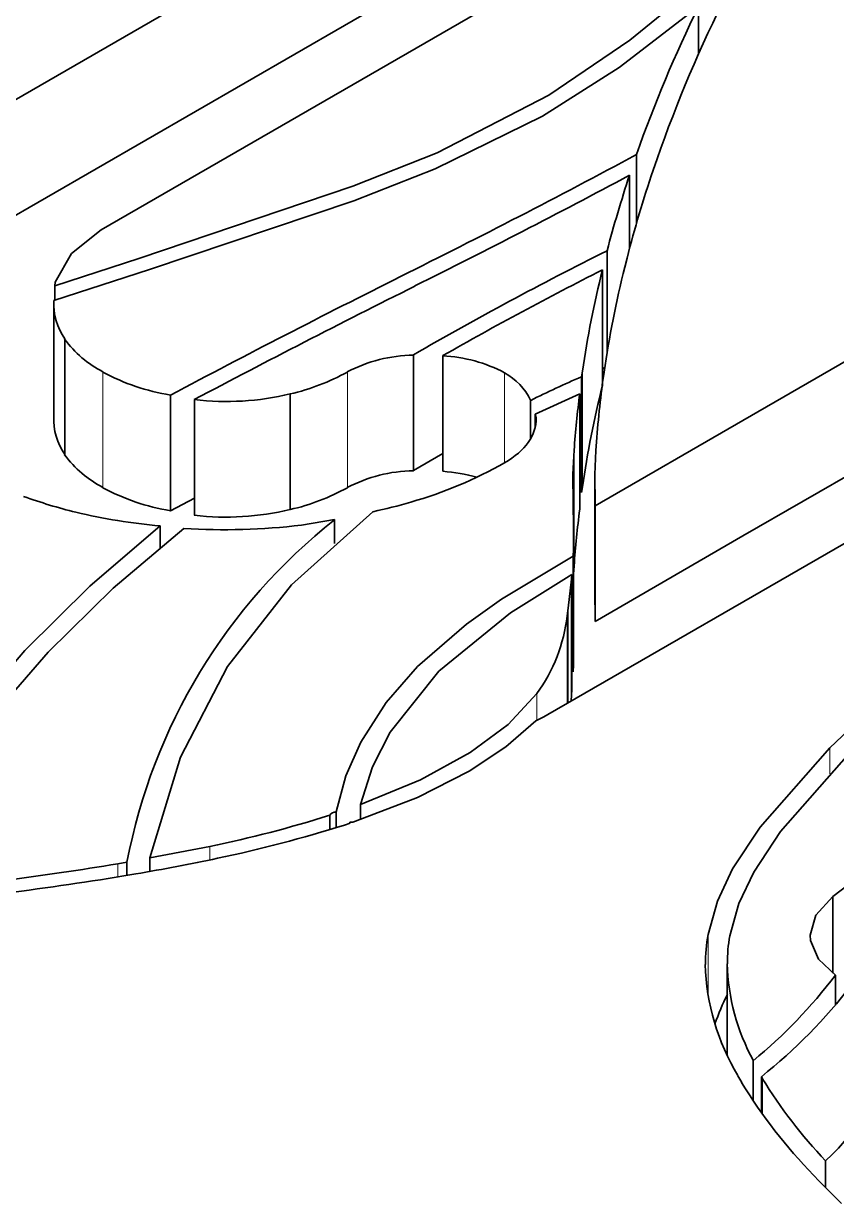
# Model space of a CAD drawing. Extents: x 428 to 891, y 189 to 670.
# Drawn here: x 772.778 to 775.648, y 647.804 to 651.969 of the extents above; entities that cross this region are included whole.
import ezdxf

# ---------------------------------------------------------------- set-up
doc = ezdxf.new("R2010")
doc.units = 0

msp = doc.modelspace()

# ---------------------------------------------------------------- linework, layer by layer
at = {"color": 7, "lineweight": 35, "ltscale": 0.0615}
for p, q in [((774.6331, 652.7879), (772.5027, 651.5579)), ((774.6331, 652.3796), (772.5027, 651.1497))]:
    msp.add_line(p, q, dxfattribs=at)
at = {"color": 7, "lineweight": 35, "ltscale": 0.061499}
msp.add_line((773.0522, 651.2407), (775.1826, 652.4707), dxfattribs=at)
at = {"color": 7, "lineweight": 35, "ltscale": 0.004187}
msp.add_line((775.1614, 652.0297), (775.1614, 651.8622), dxfattribs=at)
at = {"color": 7, "lineweight": 35, "ltscale": 0.006104}
msp.add_line((774.9419, 651.5068), (774.9419, 651.2627), dxfattribs=at)
at = {"color": 7, "lineweight": 35, "ltscale": 0.001079}
msp.add_line((775.0009, 651.451), (775.015, 651.4918), dxfattribs=at)
at = {"color": 7, "lineweight": 35, "ltscale": 0.006468}
msp.add_line((774.9174, 651.4335), (774.9174, 651.1748), dxfattribs=at)
at = {"color": 7, "lineweight": 35, "ltscale": 0.032577}
msp.add_line((776.4463, 651.2197), (775.3178, 650.5682), dxfattribs=at)
at = {"color": 7, "lineweight": 35, "ltscale": 0.00899}
msp.add_line((774.8383, 651.1672), (774.8383, 650.8076), dxfattribs=at)
at = {"color": 7, "lineweight": 35, "ltscale": 0.007783}
msp.add_line((773.1845, 651.1399), (772.8885, 651.0435), dxfattribs=at)
at = {"color": 7, "lineweight": 35, "ltscale": 0.00082306}
msp.add_line((774.9006, 651.1093), (774.9086, 651.1412), dxfattribs=at)
at = {"color": 7, "lineweight": 35, "ltscale": 0.008888}
msp.add_line((772.8842, 650.9909), (773.2222, 651.1011), dxfattribs=at)
at = {"color": 7, "lineweight": 35, "ltscale": 0.010205}
for p, q in [((774.8215, 651.0995), (774.8215, 650.6913)), ((774.7417, 650.6624), (774.7417, 650.2542)), ((774.7944, 650.364), (774.7944, 649.9558))]:
    msp.add_line(p, q, dxfattribs=at)
at = {"color": 7, "lineweight": 35, "ltscale": 0.000318441}
msp.add_line((772.8885, 651.0435), (772.8895, 651.0562), dxfattribs=at)
at = {"color": 7, "lineweight": 35, "ltscale": 0.00128}
msp.add_line((772.8885, 651.0435), (772.8885, 650.9923), dxfattribs=at)
at = {"color": 7, "lineweight": 35, "ltscale": 0.010207}
for p, q in [((772.8842, 650.9868), (772.8842, 650.5785)), ((772.9232, 650.8555), (772.9232, 650.4473)), ((774.1542, 650.7992), (774.1542, 650.3909)), ((774.2586, 650.7967), (774.2586, 650.3884)), ((774.7481, 650.722), (774.7481, 650.3137)), ((773.2966, 650.657), (773.2966, 650.2488)), ((773.7193, 650.6613), (773.7193, 650.2531)), ((773.3807, 650.6415), (773.3807, 650.2333)), ((774.7956, 650.2718), (774.7956, 649.8635)), ((774.7957, 650.2667), (774.7957, 649.8585)), ((774.72, 650.1828), (774.72, 649.7745)), ((774.7183, 650.0889), (774.7183, 649.6806)), ((774.7131, 650.007), (774.7131, 649.5988)), ((774.7143, 650.0241), (774.7143, 649.6158))]:
    msp.add_line(p, q, dxfattribs=at)
at = {"color": 7, "lineweight": 35, "ltscale": 0.032576}
msp.add_line((776.4463, 650.8115), (775.3178, 650.16), dxfattribs=at)
at = {"color": 7, "lineweight": 13, "ltscale": 0.010207}
for p, q in [((773.0578, 650.739), (773.0578, 650.3307)), ((773.9212, 650.739), (773.9212, 650.3307)), ((774.7219, 650.4633), (774.7219, 650.055)), ((774.7191, 650.1117), (774.7191, 649.7034))]:
    msp.add_line(p, q, dxfattribs=at)
at = {"color": 7, "lineweight": 13, "ltscale": 0.007928}
msp.add_line((774.4762, 650.7357), (774.4762, 650.4186), dxfattribs=at)
at = {"color": 7, "lineweight": 35, "ltscale": 0.000496762}
msp.add_line((774.751, 650.7416), (774.7481, 650.722), dxfattribs=at)
at = {"color": 7, "lineweight": 13, "ltscale": 0.010205}
msp.add_line((774.751, 650.7416), (774.751, 650.3334), dxfattribs=at)
at = {"color": 7, "lineweight": 35, "ltscale": 0.000254534}
msp.add_line((774.8306, 650.755), (774.8215, 650.7504), dxfattribs=at)
at = {"color": 7, "lineweight": 35, "ltscale": 0.0007201}
msp.add_line((774.8234, 650.7095), (774.8275, 650.738), dxfattribs=at)
at = {"color": 7, "lineweight": 35, "ltscale": 0.004335}
msp.add_line((774.5842, 650.5897), (774.7417, 650.6624), dxfattribs=at)
at = {"color": 7, "lineweight": 35, "ltscale": 0.003406}
msp.add_line((774.5682, 650.6391), (774.5682, 650.5029), dxfattribs=at)
at = {"color": 7, "lineweight": 35, "ltscale": 0.000330539}
msp.add_line((774.5883, 650.5771), (774.5842, 650.5897), dxfattribs=at)
at = {"color": 7, "lineweight": 35, "ltscale": 0.001178}
msp.add_line((774.5842, 650.5897), (774.5842, 650.5426), dxfattribs=at)
at = {"color": 7, "lineweight": 35, "ltscale": 0.015073}
msp.add_line((775.3178, 650.5682), (774.7957, 650.2667), dxfattribs=at)
at = {"color": 7, "lineweight": 35, "ltscale": 0.003008}
msp.add_line((774.2586, 650.4508), (774.1542, 650.3909), dxfattribs=at)
at = {"color": 7, "lineweight": 35, "ltscale": 0.002141}
msp.add_line((774.7219, 650.4633), (774.7175, 650.3777), dxfattribs=at)
at = {"color": 7, "lineweight": 35, "ltscale": 0.002112}
msp.add_line((774.7945, 650.3772), (774.7989, 650.4615), dxfattribs=at)
at = {"color": 7, "lineweight": 35, "ltscale": 0.00014801}
msp.add_line((774.7174, 650.3706), (774.7174, 650.3647), dxfattribs=at)
at = {"color": 7, "lineweight": 35, "ltscale": 0.001999}
msp.add_line((774.7174, 650.3647), (774.7186, 650.2847), dxfattribs=at)
at = {"color": 7, "lineweight": 35, "ltscale": 0.000187683}
msp.add_line((774.7175, 650.3777), (774.7175, 650.3702), dxfattribs=at)
at = {"color": 7, "lineweight": 35, "ltscale": 0.00072937}
msp.add_line((774.7175, 650.3722), (774.7175, 650.343), dxfattribs=at)
at = {"color": 7, "lineweight": 35, "ltscale": 0.000184657}
msp.add_line((774.7944, 650.3698), (774.7945, 650.3772), dxfattribs=at)
at = {"color": 7, "lineweight": 35, "ltscale": 0.000144958}
msp.add_line((774.7944, 650.364), (774.7944, 650.3698), dxfattribs=at)
at = {"color": 7, "lineweight": 35, "ltscale": 0.001969}
msp.add_line((774.7956, 650.2853), (774.7944, 650.364), dxfattribs=at)
at = {"color": 7, "lineweight": 35, "ltscale": 0.000498271}
msp.add_line((774.751, 650.3334), (774.7481, 650.3137), dxfattribs=at)
at = {"color": 7, "lineweight": 35, "ltscale": 0.002386}
msp.add_line((773.3807, 650.2938), (773.2966, 650.2488), dxfattribs=at)
at = {"color": 7, "lineweight": 35, "ltscale": 0.002548}
msp.add_line((774.7186, 650.2847), (774.72, 650.1828), dxfattribs=at)
at = {"color": 7, "lineweight": 35, "ltscale": 0.00046387}
msp.add_line((774.7957, 650.2667), (774.7956, 650.2853), dxfattribs=at)
at = {"color": 7, "lineweight": 13, "ltscale": 0.000308228}
msp.add_line((774.7956, 650.2853), (774.7956, 650.2729), dxfattribs=at)
at = {"color": 7, "lineweight": 35, "ltscale": 0.035898}
msp.add_line((774.6293, 649.5298), (775.8728, 650.2477), dxfattribs=at)
at = {"color": 7, "lineweight": 35, "ltscale": 0.001915}
msp.add_line((773.2598, 650.1953), (773.2598, 650.1187), dxfattribs=at)
at = {"color": 7, "lineweight": 35, "ltscale": 0.002955}
msp.add_line((773.7586, 650.1984), (773.8752, 650.218), dxfattribs=at)
at = {"color": 7, "lineweight": 35, "ltscale": 0.0021}
msp.add_line((773.8752, 650.218), (773.8752, 650.134), dxfattribs=at)
at = {"color": 7, "lineweight": 35, "ltscale": 0.001778}
for p, q in [((774.72, 650.1828), (774.7191, 650.1117)), ((774.72, 649.7745), (774.7191, 649.7034))]:
    msp.add_line(p, q, dxfattribs=at)
at = {"color": 7, "lineweight": 35, "ltscale": 0.015074}
msp.add_line((775.3178, 650.16), (774.7957, 649.8585), dxfattribs=at)
at = {"color": 7, "lineweight": 35, "ltscale": 0.000571078}
for p, q in [((774.7191, 650.1117), (774.7183, 650.0889)), ((774.7191, 649.7034), (774.7183, 649.6806))]:
    msp.add_line(p, q, dxfattribs=at)
at = {"color": 7, "lineweight": 35, "ltscale": 0.000761359}
msp.add_line((774.7219, 650.055), (774.72, 650.0246), dxfattribs=at)
at = {"color": 7, "lineweight": 35, "ltscale": 0.00257}
msp.add_line((774.7131, 650.007), (774.7014, 649.9049), dxfattribs=at)
at = {"color": 7, "lineweight": 35, "ltscale": 0.000428229}
for p, q in [((774.7143, 650.0241), (774.7131, 650.007)), ((774.7143, 649.6158), (774.7131, 649.5988))]:
    msp.add_line(p, q, dxfattribs=at)
at = {"color": 7, "lineweight": 35, "ltscale": 0.00197}
msp.add_line((774.7956, 649.877), (774.7944, 649.9558), dxfattribs=at)
at = {"color": 7, "lineweight": 35, "ltscale": 0.000675213}
msp.add_line((774.7014, 649.9049), (774.6976, 649.8782), dxfattribs=at)
at = {"color": 7, "lineweight": 13, "ltscale": 0.008336}
msp.add_line((774.7014, 649.9049), (774.7014, 649.5715), dxfattribs=at)
at = {"color": 7, "lineweight": 13, "ltscale": 0.007724}
msp.add_line((774.6976, 649.8782), (774.6976, 649.5692), dxfattribs=at)
at = {"color": 7, "lineweight": 13, "ltscale": 0.002365}
msp.add_line((774.5901, 649.6035), (774.5901, 649.5089), dxfattribs=at)
at = {"color": 7, "lineweight": 35, "ltscale": 0.000547657}
msp.add_line((774.7131, 649.5988), (774.7109, 649.577), dxfattribs=at)
at = {"color": 7, "lineweight": 35, "ltscale": 0.000413539}
msp.add_line((774.6149, 649.5215), (774.6293, 649.5298), dxfattribs=at)
at = {"color": 7, "lineweight": 35, "ltscale": 0.000717199}
msp.add_line((774.5865, 649.5072), (774.6122, 649.52), dxfattribs=at)
at = {"color": 7, "lineweight": 35, "ltscale": 7.93017e-05}
msp.add_line((774.6122, 649.52), (774.6149, 649.5215), dxfattribs=at)
at = {"color": 7, "lineweight": 13, "ltscale": 0.002299}
msp.add_line((775.6248, 649.4124), (775.6248, 649.3204), dxfattribs=at)
at = {"color": 7, "lineweight": 35, "ltscale": 0.001344}
msp.add_line((773.967, 649.2122), (773.967, 649.1584), dxfattribs=at)
at = {"color": 7, "lineweight": 35, "ltscale": 0.001266}
msp.add_line((773.8586, 649.1738), (773.8586, 649.1232), dxfattribs=at)
at = {"color": 7, "lineweight": 35, "ltscale": 0.001387}
msp.add_line((773.8816, 649.1857), (773.8816, 649.1302), dxfattribs=at)
at = {"color": 7, "lineweight": 35, "ltscale": 0.00026105}
msp.add_line((773.9404, 649.1494), (773.9503, 649.1528), dxfattribs=at)
at = {"color": 7, "lineweight": 35, "ltscale": 0.000538021}
msp.add_line((773.9107, 649.1395), (773.9312, 649.1462), dxfattribs=at)
at = {"color": 7, "lineweight": 35, "ltscale": 0.00539}
msp.add_line((773.4359, 649.0637), (773.2241, 649.0233), dxfattribs=at)
at = {"color": 7, "lineweight": 13, "ltscale": 0.001186}
msp.add_line((773.4359, 649.0637), (773.4359, 649.0162), dxfattribs=at)
at = {"color": 7, "lineweight": 35, "ltscale": 0.000801224}
msp.add_line((773.1426, 649.0079), (773.111, 649.0026), dxfattribs=at)
at = {"color": 7, "lineweight": 13, "ltscale": 0.001158}
msp.add_line((773.111, 649.0026), (773.111, 648.9563), dxfattribs=at)
at = {"color": 7, "lineweight": 35, "ltscale": 0.001158}
msp.add_line((773.1426, 649.0079), (773.1426, 648.9615), dxfattribs=at)
at = {"color": 7, "lineweight": 35, "ltscale": 0.00119}
msp.add_line((773.2241, 649.0233), (773.2241, 648.9756), dxfattribs=at)
at = {"color": 7, "lineweight": 35, "ltscale": 0.001048}
msp.add_line((773.1323, 648.9598), (773.1736, 648.9668), dxfattribs=at)
at = {"color": 7, "lineweight": 35, "ltscale": 0.003874}
msp.add_line((775.7587, 648.981), (775.6354, 648.8871), dxfattribs=at)
at = {"color": 7, "lineweight": 35, "ltscale": 0.006776}
msp.add_line((775.6354, 648.8871), (775.6354, 648.6161), dxfattribs=at)
at = {"color": 7, "lineweight": 13, "ltscale": 0.005426}
msp.add_line((775.195, 648.7533), (775.195, 648.5363), dxfattribs=at)
at = {"color": 7, "lineweight": 35, "ltscale": 0.000471062}
msp.add_line((775.5556, 648.7505), (775.5569, 648.7318), dxfattribs=at)
at = {"color": 7, "lineweight": 35, "ltscale": 0.008096}
msp.add_line((775.2628, 648.6497), (775.2628, 648.3259), dxfattribs=at)
at = {"color": 7, "lineweight": 35, "ltscale": 0.002646}
msp.add_line((775.6444, 648.6096), (775.6444, 648.5038), dxfattribs=at)
at = {"color": 7, "lineweight": 35, "ltscale": 0.003526}
msp.add_line((775.3542, 648.307), (775.3542, 648.166), dxfattribs=at)
at = {"color": 7, "lineweight": 35, "ltscale": 0.000693208}
msp.add_line((775.2995, 648.2544), (775.3137, 648.2306), dxfattribs=at)
at = {"color": 7, "lineweight": 35, "ltscale": 0.000166957}
msp.add_line((775.3865, 648.245), (775.3831, 648.2507), dxfattribs=at)
at = {"color": 7, "lineweight": 35, "ltscale": 0.003165}
msp.add_line((775.3831, 648.2507), (775.3831, 648.1241), dxfattribs=at)
at = {"color": 7, "lineweight": 13, "ltscale": 0.003139}
msp.add_line((775.3865, 648.245), (775.3865, 648.1194), dxfattribs=at)
at = {"color": 7, "lineweight": 35, "ltscale": 0.002354}
msp.add_line((775.6096, 647.9534), (775.6096, 647.8593), dxfattribs=at)
at = {"color": 7, "lineweight": 35, "ltscale": 0.00072196}
msp.add_line((775.567, 647.9034), (775.587, 647.8826), dxfattribs=at)
at = {"color": 7, "lineweight": 35, "ltscale": 0.002792}
msp.add_line((775.587, 647.8826), (775.6659, 647.8035), dxfattribs=at)
at = {"color": 7, "lineweight": 35}
for points in [[(775.2256, 652.1611), (774.9189, 651.9105), (774.6321, 651.7161), (774.2378, 651.5132), (773.9406, 651.3946), (773.1845, 651.1399)], [(773.2222, 651.1011), (773.9435, 651.3438), (774.2308, 651.4561), (774.6107, 651.6422), (774.881, 651.814), (775.1614, 652.0297)], [(772.8895, 651.0562), (772.947, 651.1573), (773.0522, 651.2407)], [(773.2241, 649.0233), (773.3316, 649.3788), (773.4977, 649.6997), (773.7238, 649.9879), (774.0115, 650.2456)], [(773.2598, 650.1953), (773.0112, 649.9824), (772.7827, 649.7555), (772.6205, 649.5672), (772.4766, 649.37), (772.3384, 649.1351), (772.2308, 648.8884)], [(772.3135, 648.8972), (772.4224, 649.1406), (772.5613, 649.3724), (772.7043, 649.5655), (772.865, 649.75), (773.0944, 649.9753), (773.3436, 650.1866)], [(774.7183, 650.0889), (774.4654, 649.9373), (774.3414, 649.8489), (774.1691, 649.6987), (774.0585, 649.5721), (773.9683, 649.4315), (773.9162, 649.3133), (773.8816, 649.1857)], [(776.6133, 650.032), (776.3801, 649.9542), (776.1754, 649.8549), (775.9688, 649.72), (775.8456, 649.6213), (775.6248, 649.4124)], [(773.967, 649.2122), (774.0099, 649.3453), (774.0723, 649.4677), (774.2438, 649.6824), (774.4966, 649.889), (774.7143, 650.0241)], [(774.5901, 649.6035), (774.4884, 649.4946), (774.3551, 649.3951), (774.1791, 649.2992), (773.967, 649.2122)], [(773.9503, 649.1528), (774.1686, 649.2367), (774.3516, 649.3294), (774.4803, 649.415), (774.5865, 649.5072)], [(775.6248, 649.4124), (775.3784, 649.1321), (775.2817, 648.9844), (775.2281, 648.8702), (775.195, 648.7533)], [(775.2717, 648.7487), (775.3038, 648.8618), (775.356, 648.9727), (775.4507, 649.1165), (775.6921, 649.3905)], [(773.9312, 649.1462), (773.9304, 649.148), (773.9301, 649.149), (773.9317, 649.1498), (773.9373, 649.1496), (773.9404, 649.1494)], [(775.6354, 648.8871), (775.5756, 648.8214), (775.5556, 648.7505)], [(775.5569, 648.7318), (775.5847, 648.6661), (775.6444, 648.6096)]]:
    msp.add_lwpolyline(points, dxfattribs=at)
for centre, radius, start, end in [((767.9489, 665.2966), 14.0191, 287.7529, 291.43864), ((779.6197, 649.8856), 4.8769, 153.2803, 160.7702), ((779.6375, 649.8407), 4.9826, 153.9396, 160.4639), ((762.0352, 675.4778), 27.2251, 296.32593, 298.29924), ((779.1777, 650.0397), 4.4089, 161.3313, 165.5324), ((760.0007, 679.4391), 31.7306, 296.50155, 298.04137), ((779.369, 649.9664), 4.6871, 161.7588, 165.1558), ((780.5229, 639.7712), 12.735, 116.51095, 120.00631), ((778.6666, 650.1749), 3.8802, 166.0647, 171.6549), ((789.3097, 620.5593), 34.0926, 116.47822, 118.01464), ((780.4815, 639.9022), 12.5465, 116.81569, 119.73503), ((778.5316, 650.1819), 3.8218, 166.108, 171.5787), ((789.9534, 619.3613), 35.3994, 116.49724, 117.91528), ((773.1074, 650.9814), 0.2232, 177.5541, 214.3338), ((773.234, 651.0828), 0.3857, 216.179, 242.8711), ((774.1625, 650.2748), 0.5238, 90.9008, 117.4623), ((774.2311, 650.2692), 0.5276, 62.2886, 87.02), ((773.4178, 651.4085), 0.7606, 241.736, 260.8374), ((773.5453, 651.4197), 0.7778, 282.9221, 298.9096), ((774.3728, 650.5445), 0.2172, 25.8273, 61.6023), ((776.3057, 647.1231), 3.9216, 113.4024, 116.296), ((778.5316, 649.7737), 3.8218, 166.108, 171.5787), ((778.2646, 650.2448), 3.4724, 172.3088, 176.4198), ((773.493, 651.6002), 0.9655, 263.3137, 283.5481), ((778.1596, 650.2186), 3.4465, 172.6033, 175.9303), ((773.1074, 650.5731), 0.2232, 177.5541, 214.3338), ((773.234, 650.6746), 0.3857, 216.179, 242.8711), ((773.7211, 651.754), 1.5343, 286.0532, 299.4853), ((774.1625, 649.8665), 0.5238, 90.9008, 117.4623), ((774.2026, 649.7086), 0.682, 75.0514, 85.2943), ((773.4178, 651.0002), 0.7606, 241.736, 260.8374), ((773.5453, 651.0114), 0.7778, 282.9221, 298.9096), ((773.4115, 652.055), 1.8662, 250.15, 256.0767), ((773.532, 652.4432), 2.2492, 282.3092, 285.8264), ((773.459, 652.363), 2.1768, 256.8118, 264.7469), ((773.493, 651.192), 0.9655, 263.3137, 283.5481), ((778.1596, 649.8104), 3.4465, 172.6033, 175.9303), ((775.1293, 648.6308), 2.0219, 128.3125, 169.252), ((773.486, 652.4821), 2.2999, 266.4521, 276.8074), ((774.1205, 649.9432), 0.58, 324.1219, 353.5739), ((772.5225, 653.4449), 4.4753, 281.7767, 287.3707), ((773.8811, 649.1581), 0.0273, 88.9464, 145.0402), ((772.5049, 653.5919), 4.6692, 281.84, 287.5229), ((770.9151, 662.6082), 13.7818, 275.82353, 279.168), ((771.8905, 656.4969), 7.6386, 279.66964, 281.87957), ((770.7665, 663.7701), 14.9983, 275.6324, 279.07547), ((775.7782, 648.6472), 0.5928, 169.6839, 180.0675), ((775.8099, 648.6505), 0.547, 169.6626, 180.0809), ((775.9926, 648.672), 0.8083, 181.8123, 211.0691), ((776.024, 648.672), 0.7621, 181.6787, 208.5909), ((774.223, 649.6861), 1.7834, 309.3625, 322.8622), ((774.256, 649.6763), 1.8172, 308.3307, 322.7028), ((775.9887, 648.1724), 0.8138, 153.0564, 161.0012), ((776.9041, 649.18), 1.7829, 211.6361, 223.456), ((776.8936, 649.1954), 1.8515, 211.4133, 224.2442)]:
    msp.add_arc(centre, radius, start, end, dxfattribs=at)
for centre, major_axis, ratio, start_param, end_param in [((737.23, 660.2361), (37.3536, -9.6959), 0.060838, 6.221465, 6.298881), ((772.5201, 653.2579), (2.9314, -5.4182), 0.350189, 0.089688, 0.320255)]:
    msp.add_ellipse(centre, major_axis=major_axis, ratio=ratio, start_param=start_param, end_param=end_param, dxfattribs=at)

doc.saveas('drawing.dxf')
